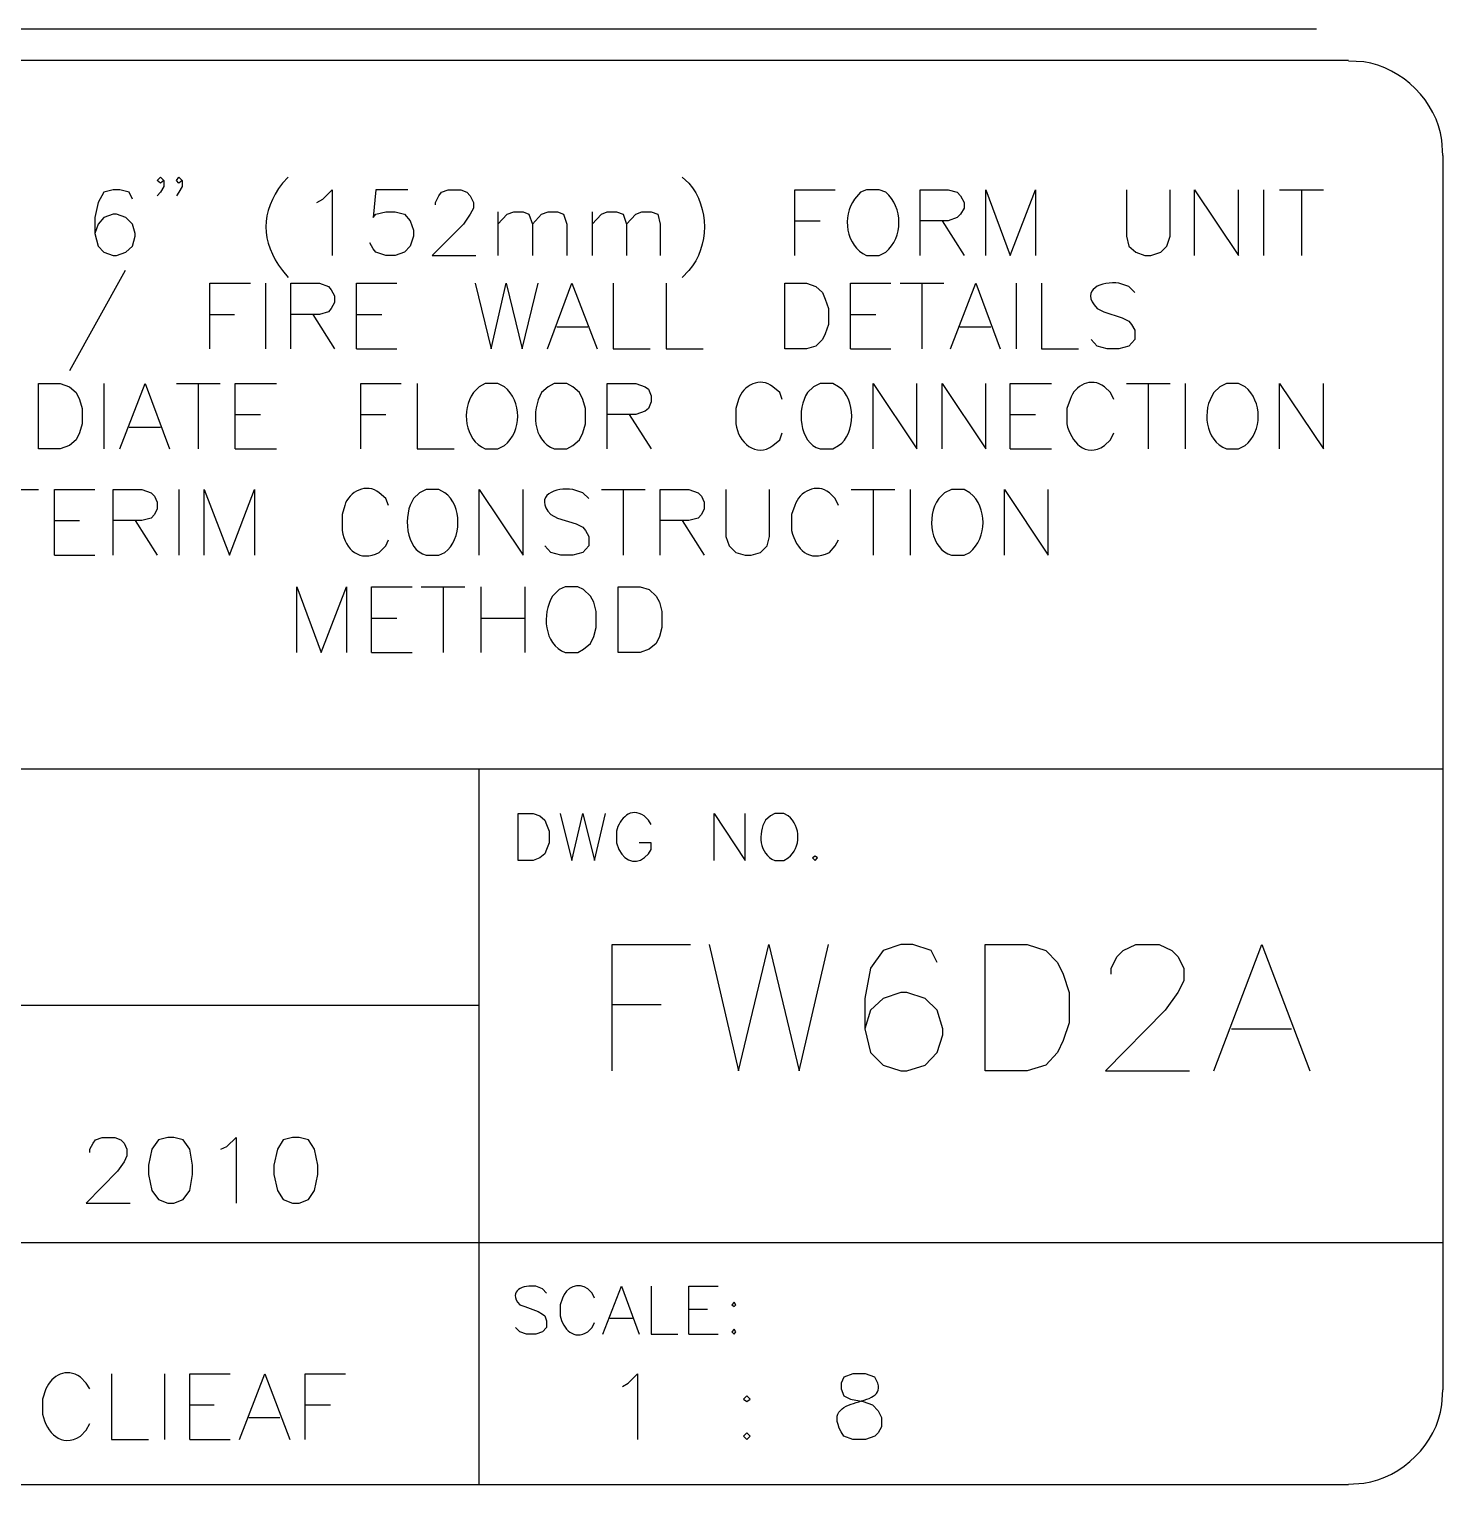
# Model space of a CAD drawing. Header units: millimetres. Extents: x 14 to 201, y 16 to 268.
# Drawn here: x 165.74 to 201.3, y 15.62 to 52.24 of the extents above; entities that cross this region are included whole.
import ezdxf

# ---------------------------------------------------------------- set-up
doc = ezdxf.new("R2010")
doc.units = ezdxf.units.MM
doc.layers.get('0').update_dxf_attribs({"linetype": 'CONTINUOUS'})

msp = doc.modelspace()

# ---------------------------------------------------------------- linework, layer by layer
at = {"color": 0}
for p, q in [((198.121, 52.2386), (17.0174, 52.2386)), ((155.195, 51.4558), (198.924, 51.4558)), ((199.306, 51.4131), (198.924, 51.4354)), ((201.296, 49.0636), (201.273, 49.4453)), ((201.296, 49.0636), (201.296, 18.0123)), ((168.953, 48.4297), (169.037, 48.514)), ((169.037, 48.3665), (168.953, 48.4297)), ((169.037, 48.514), (169.121, 48.4297)), ((169.121, 48.4297), (169.037, 48.3665)), ((169.121, 48.4297), (169.121, 48.2808)), ((169.44, 48.4297), (169.503, 48.514)), ((169.503, 48.3665), (169.44, 48.4297)), ((169.503, 48.514), (169.587, 48.4297)), ((169.587, 48.4297), (169.503, 48.3665)), ((169.587, 48.4297), (169.587, 48.2808)), ((172.255, 48.514), (172.106, 48.3665)), ((182.16, 48.514), (182.33, 48.3665)), ((167.619, 48.1334), (167.47, 47.8786)), ((167.852, 48.1969), (167.619, 48.1334)), ((168.021, 48.1969), (167.852, 48.1969)), ((168.254, 48.1334), (168.021, 48.1969)), ((168.338, 47.964), (168.254, 48.1334)), ((169.037, 48.1334), (168.953, 48.048)), ((169.121, 48.2808), (169.037, 48.1334)), ((169.503, 48.1334), (169.44, 48.048)), ((169.587, 48.2808), (169.503, 48.1334)), ((173.121, 47.964), (173.354, 48.1969)), ((173.354, 48.1969), (173.354, 46.5459)), ((174.456, 48.1969), (174.392, 47.4984)), ((175.26, 48.1969), (174.456, 48.1969)), ((175.959, 47.8786), (176.043, 48.048)), ((176.043, 48.048), (176.106, 48.1334)), ((176.106, 48.1334), (176.276, 48.1969)), ((176.276, 48.1969), (176.593, 48.1969)), ((176.593, 48.1969), (176.742, 48.1334)), ((176.742, 48.1334), (176.826, 48.048)), ((176.826, 48.048), (176.911, 47.8786)), ((184.996, 46.5459), (184.996, 48.1969)), ((184.996, 48.1969), (186.013, 48.1969)), ((186.647, 48.1334), (186.499, 47.964)), ((186.796, 48.1969), (186.647, 48.1334)), ((187.113, 48.1969), (186.796, 48.1969)), ((187.282, 48.1334), (187.113, 48.1969)), ((188.151, 46.5459), (188.151, 48.1969)), ((188.151, 48.1969), (188.849, 48.1969)), ((188.849, 48.1969), (189.082, 48.1334)), ((189.082, 48.1334), (189.166, 48.048)), ((189.166, 48.048), (189.252, 47.8786)), ((189.802, 46.5459), (189.802, 48.1969)), ((189.802, 48.1969), (190.416, 46.5459)), ((190.416, 46.5459), (191.05, 48.1969)), ((191.05, 48.1969), (191.05, 46.5459)), ((193.336, 48.1969), (193.336, 47.0323)), ((194.437, 47.0323), (194.437, 48.1969)), ((195.05, 46.5459), (195.05, 48.1969)), ((195.05, 48.1969), (196.152, 46.5459)), ((196.152, 46.5459), (196.152, 48.1969)), ((196.787, 48.1969), (196.787, 46.5459)), ((197.189, 48.1969), (198.289, 48.1969)), ((197.739, 48.1969), (197.739, 46.5459)), ((167.47, 47.8786), (167.386, 47.4984)), ((172.974, 47.8786), (173.121, 47.964)), ((174.456, 47.5823), (174.709, 47.6458)), ((174.709, 47.6458), (174.942, 47.6458)), ((174.942, 47.6458), (175.175, 47.5823)), ((175.959, 47.8151), (175.959, 47.8786)), ((176.911, 47.7312), (176.826, 47.5823)), ((176.911, 47.8786), (176.911, 47.7312)), ((177.524, 47.6458), (177.524, 46.5459)), ((177.757, 47.5823), (177.927, 47.6458)), ((177.927, 47.6458), (178.16, 47.6458)), ((178.16, 47.6458), (178.308, 47.5823)), ((178.625, 47.5823), (178.795, 47.6458)), ((178.795, 47.6458), (179.028, 47.6458)), ((179.028, 47.6458), (179.175, 47.5823)), ((179.896, 47.6458), (179.896, 46.5459)), ((180.129, 47.5823), (180.276, 47.6458)), ((180.276, 47.6458), (180.509, 47.6458)), ((180.509, 47.6458), (180.679, 47.5823)), ((180.996, 47.5823), (181.144, 47.6458)), ((181.144, 47.6458), (181.378, 47.6458)), ((181.378, 47.6458), (181.547, 47.5823)), ((189.252, 47.7312), (189.166, 47.5823)), ((189.252, 47.8786), (189.252, 47.7312)), ((167.386, 47.4984), (167.386, 47.0958)), ((167.47, 47.3287), (167.386, 47.0958)), ((167.619, 47.4984), (167.47, 47.3287)), ((167.852, 47.5823), (167.619, 47.4984)), ((167.936, 47.5823), (167.852, 47.5823)), ((168.169, 47.4984), (167.936, 47.5823)), ((168.338, 47.3287), (168.169, 47.4984)), ((168.402, 47.0958), (168.338, 47.3287)), ((174.392, 47.4984), (174.456, 47.5823)), ((175.175, 47.5823), (175.324, 47.4126)), ((175.324, 47.4126), (175.408, 47.1798)), ((176.658, 47.3287), (175.873, 46.5459)), ((176.826, 47.5823), (176.658, 47.3287)), ((177.524, 47.3287), (177.757, 47.5823)), ((178.308, 47.5823), (178.393, 47.3287)), ((178.393, 47.3287), (178.625, 47.5823)), ((178.393, 47.3287), (178.393, 46.5459)), ((179.175, 47.5823), (179.261, 47.3287)), ((179.261, 47.3287), (179.261, 46.5459)), ((179.896, 47.3287), (180.129, 47.5823)), ((180.679, 47.5823), (180.763, 47.3287)), ((180.763, 47.3287), (180.996, 47.5823)), ((180.763, 47.3287), (180.763, 46.5459)), ((181.547, 47.5823), (181.61, 47.3287)), ((181.61, 47.3287), (181.61, 46.5459)), ((184.996, 47.4126), (185.631, 47.4126)), ((188.849, 47.4126), (188.151, 47.4126)), ((188.7, 47.4126), (189.252, 46.5459)), ((189.082, 47.4984), (188.849, 47.4126)), ((189.166, 47.5823), (189.082, 47.4984)), ((167.386, 47.0958), (167.47, 46.779)), ((168.338, 46.779), (168.402, 47.0323)), ((168.402, 47.0323), (168.402, 47.0958)), ((175.408, 47.0323), (175.324, 46.779)), ((175.408, 47.1798), (175.408, 47.0323)), ((193.336, 47.0323), (193.399, 46.779)), ((194.353, 46.779), (194.437, 47.0323)), ((167.47, 46.779), (167.619, 46.6302)), ((167.619, 46.6302), (167.852, 46.5459)), ((167.852, 46.5459), (167.936, 46.5459)), ((167.936, 46.5459), (168.169, 46.6302)), ((168.169, 46.6302), (168.338, 46.779)), ((174.392, 46.7155), (174.308, 46.863)), ((174.456, 46.6302), (174.392, 46.7155)), ((174.709, 46.5459), (174.456, 46.6302)), ((174.942, 46.5459), (174.709, 46.5459)), ((175.175, 46.6302), (174.942, 46.5459)), ((175.324, 46.779), (175.175, 46.6302)), ((175.873, 46.5459), (176.975, 46.5459)), ((186.796, 46.5459), (187.113, 46.5459)), ((187.113, 46.5459), (187.282, 46.6302)), ((193.399, 46.779), (193.569, 46.6302)), ((193.569, 46.6302), (193.802, 46.5459)), ((193.802, 46.5459), (193.951, 46.5459)), ((193.951, 46.5459), (194.204, 46.6302)), ((194.204, 46.6302), (194.353, 46.779)), ((168.148, 46.1641), (166.751, 43.6453)), ((172.106, 46.1641), (172.255, 45.9948)), ((182.33, 46.1641), (182.16, 45.9948)), ((170.285, 44.1964), (170.285, 45.8474)), ((170.285, 45.8474), (171.301, 45.8474)), ((171.683, 45.8474), (171.683, 44.1964)), ((172.318, 44.1964), (172.318, 45.8474)), ((172.318, 45.8474), (173.038, 45.8474)), ((173.038, 45.8474), (173.27, 45.762)), ((173.969, 44.1964), (173.969, 45.8474)), ((173.969, 45.8474), (174.985, 45.8474)), ((176.954, 45.8474), (177.355, 44.1964)), ((177.355, 44.1964), (177.737, 45.8474)), ((177.737, 45.8474), (178.139, 44.1964)), ((178.139, 44.1964), (178.542, 45.8474)), ((178.774, 44.1964), (179.388, 45.8474)), ((179.388, 45.8474), (180.023, 44.1964)), ((180.425, 45.8474), (180.425, 44.1964)), ((181.758, 45.8474), (181.758, 44.1964)), ((184.743, 44.1964), (184.743, 45.8474)), ((184.743, 45.8474), (185.292, 45.8474)), ((185.292, 45.8474), (185.525, 45.762)), ((186.393, 44.1964), (186.393, 45.8474)), ((186.393, 45.8474), (187.409, 45.8474)), ((187.642, 45.8474), (188.743, 45.8474)), ((188.193, 45.8474), (188.193, 44.1964)), ((188.913, 44.1964), (189.548, 45.8474)), ((189.548, 45.8474), (190.161, 44.1964)), ((190.563, 45.8474), (190.563, 44.1964)), ((191.198, 45.8474), (191.198, 44.1964)), ((193.399, 45.762), (193.146, 45.8474)), ((173.27, 45.762), (173.334, 45.6777)), ((173.334, 45.6777), (173.418, 45.5291)), ((173.418, 45.5291), (173.418, 45.3595)), ((185.525, 45.762), (185.695, 45.6145)), ((185.695, 45.6145), (185.758, 45.4448)), ((185.758, 45.4448), (185.844, 45.212)), ((193.548, 45.6145), (193.399, 45.762)), ((170.285, 45.0631), (170.9, 45.0631)), ((173.038, 45.0631), (172.318, 45.0631)), ((172.868, 45.0631), (173.418, 44.1964)), ((173.27, 45.1266), (173.038, 45.0631)), ((173.334, 45.212), (173.27, 45.1266)), ((173.418, 45.3595), (173.334, 45.212)), ((173.969, 45.0631), (174.604, 45.0631)), ((185.844, 45.212), (185.844, 44.8098)), ((186.393, 45.0631), (187.029, 45.0631)), ((192.596, 45.212), (192.764, 45.128)), ((192.764, 45.128), (193.23, 44.9792)), ((179.007, 44.7463), (179.79, 44.7463)), ((185.844, 44.8098), (185.758, 44.5766)), ((189.145, 44.7463), (189.928, 44.7463)), ((193.23, 44.9792), (193.399, 44.8952)), ((193.399, 44.8952), (193.463, 44.8098)), ((193.463, 44.8098), (193.548, 44.6624)), ((185.695, 44.4292), (185.525, 44.2599)), ((185.758, 44.5766), (185.695, 44.4292)), ((192.596, 44.2599), (192.447, 44.4292)), ((193.548, 44.4292), (193.399, 44.2599)), ((193.548, 44.6624), (193.548, 44.4292)), ((173.969, 44.1964), (174.985, 44.1964)), ((180.425, 44.1964), (181.355, 44.1964)), ((181.758, 44.1964), (182.689, 44.1964)), ((185.292, 44.1964), (184.743, 44.1964)), ((185.525, 44.2599), (185.292, 44.1964)), ((186.393, 44.1964), (187.409, 44.1964)), ((191.198, 44.1964), (192.13, 44.1964)), ((192.849, 44.1964), (192.596, 44.2599)), ((193.146, 44.1964), (192.849, 44.1964)), ((193.399, 44.2599), (193.146, 44.1964)), ((165.968, 41.6775), (165.968, 43.3282)), ((165.968, 43.3282), (166.518, 43.3282)), ((166.518, 43.3282), (166.751, 43.2428)), ((166.751, 43.2428), (166.92, 43.0953)), ((167.619, 43.3282), (167.619, 41.6775)), ((168.021, 41.6775), (168.655, 43.3282)), ((168.655, 43.3282), (169.27, 41.6775)), ((169.44, 43.3282), (170.541, 43.3282)), ((169.989, 43.3282), (169.989, 41.6775)), ((170.921, 41.6775), (170.921, 43.3282)), ((170.921, 43.3282), (171.958, 43.3282)), ((174.075, 41.6775), (174.075, 43.3282)), ((174.075, 43.3282), (175.091, 43.3282)), ((175.493, 43.3282), (175.493, 41.6775)), ((177.058, 43.2428), (176.911, 43.0953)), ((177.207, 43.3282), (177.058, 43.2428)), ((177.524, 43.3282), (177.207, 43.3282)), ((177.694, 43.2428), (177.524, 43.3282)), ((178.795, 43.2428), (178.625, 43.0953)), ((178.942, 43.3282), (178.795, 43.2428)), ((179.261, 43.3282), (178.942, 43.3282)), ((179.408, 43.2428), (179.261, 43.3282)), ((179.578, 43.0953), (179.408, 43.2428)), ((180.276, 41.6775), (180.276, 43.3282)), ((180.276, 43.3282), (180.996, 43.3282)), ((180.996, 43.3282), (181.229, 43.2428)), ((181.229, 43.2428), (181.314, 43.1793)), ((184.616, 43.0953), (184.446, 43.2428)), ((185.462, 43.2428), (185.315, 43.0953)), ((185.631, 43.3282), (185.462, 43.2428)), ((185.95, 43.3282), (185.631, 43.3282)), ((186.097, 43.2428), (185.95, 43.3282)), ((186.965, 41.6775), (186.965, 43.3282)), ((186.965, 43.3282), (188.067, 41.6775)), ((188.067, 41.6775), (188.067, 43.3282)), ((188.7, 41.6775), (188.7, 43.3282)), ((188.7, 43.3282), (189.802, 41.6775)), ((189.802, 41.6775), (189.802, 43.3282)), ((190.416, 41.6775), (190.416, 43.3282)), ((190.416, 43.3282), (191.452, 43.3282)), ((192.933, 43.0953), (192.786, 43.2428)), ((193.336, 43.3282), (194.437, 43.3282)), ((193.887, 43.3282), (193.887, 41.6775)), ((194.817, 43.3282), (194.817, 41.6775)), ((195.685, 43.2428), (195.538, 43.0953)), ((195.855, 43.3282), (195.685, 43.2428)), ((196.152, 43.3282), (195.855, 43.3282)), ((196.321, 43.2428), (196.152, 43.3282)), ((197.189, 41.6775), (197.189, 43.3282)), ((197.189, 43.3282), (198.289, 41.6775)), ((198.289, 41.6775), (198.289, 43.3282)), ((166.92, 43.0953), (167.004, 42.926)), ((167.004, 42.926), (167.068, 42.6932)), ((179.663, 42.926), (179.578, 43.0953)), ((179.727, 42.6932), (179.663, 42.926)), ((181.314, 43.1793), (181.378, 43.0114)), ((181.378, 42.8625), (181.314, 42.6932)), ((181.378, 43.0114), (181.378, 42.8625)), ((183.578, 42.926), (183.515, 42.6932)), ((184.679, 42.926), (184.616, 43.0953)), ((191.918, 42.926), (191.834, 42.6932)), ((193.019, 42.926), (192.933, 43.0953)), ((167.068, 42.6932), (167.068, 42.3125)), ((170.921, 42.5457), (171.556, 42.5457)), ((174.075, 42.5457), (174.709, 42.5457)), ((179.727, 42.3125), (179.727, 42.6932)), ((180.996, 42.5457), (180.276, 42.5457)), ((180.826, 42.5457), (181.378, 41.6775)), ((181.229, 42.6297), (180.996, 42.5457)), ((181.314, 42.6932), (181.229, 42.6297)), ((183.515, 42.6932), (183.515, 42.3125)), ((190.416, 42.5457), (191.05, 42.5457)), ((191.834, 42.6932), (191.834, 42.3125)), ((167.068, 42.3125), (167.004, 42.0797)), ((168.254, 42.2271), (169.037, 42.2271)), ((179.663, 42.0797), (179.727, 42.3125)), ((166.751, 41.7615), (166.518, 41.6775)), ((166.92, 41.9104), (166.751, 41.7615)), ((167.004, 42.0797), (166.92, 41.9104)), ((177.524, 41.6775), (177.694, 41.7615)), ((179.261, 41.6775), (179.408, 41.7615)), ((179.408, 41.7615), (179.578, 41.9104)), ((179.578, 41.9104), (179.663, 42.0797)), ((184.446, 41.7615), (184.616, 41.9104)), ((184.616, 41.9104), (184.679, 42.0797)), ((185.95, 41.6775), (186.097, 41.7615)), ((192.786, 41.7615), (192.933, 41.9104)), ((192.933, 41.9104), (193.019, 42.0797)), ((196.152, 41.6775), (196.321, 41.7615)), ((166.518, 41.6775), (165.968, 41.6775)), ((170.921, 41.6775), (171.958, 41.6775)), ((175.493, 41.6775), (176.425, 41.6775)), ((177.207, 41.6775), (177.524, 41.6775)), ((178.942, 41.6775), (179.261, 41.6775)), ((185.631, 41.6775), (185.95, 41.6775)), ((190.416, 41.6775), (191.452, 41.6775)), ((195.855, 41.6775), (196.152, 41.6775)), ((164.867, 40.6619), (165.968, 40.6619)), ((166.371, 39.0095), (166.371, 40.6619)), ((166.371, 40.6619), (167.386, 40.6619)), ((167.852, 39.0095), (167.852, 40.6619)), ((167.852, 40.6619), (168.571, 40.6619)), ((168.571, 40.6619), (168.804, 40.5765)), ((169.503, 40.6619), (169.503, 39.0095)), ((170.138, 39.0095), (170.138, 40.6619)), ((170.138, 40.6619), (170.772, 39.0095)), ((170.772, 39.0095), (171.407, 40.6619)), ((171.407, 40.6619), (171.407, 39.0095)), ((175.726, 40.6619), (175.557, 40.5765)), ((176.043, 40.6619), (175.726, 40.6619)), ((176.192, 40.5765), (176.043, 40.6619)), ((177.058, 39.0095), (177.058, 40.6619)), ((177.058, 40.6619), (178.16, 39.0095)), ((178.16, 39.0095), (178.16, 40.6619)), ((179.663, 40.5765), (179.408, 40.6619)), ((180.129, 40.6619), (181.229, 40.6619)), ((180.679, 40.6619), (180.679, 39.0095)), ((181.61, 39.0095), (181.61, 40.6619)), ((181.61, 40.6619), (182.33, 40.6619)), ((182.33, 40.6619), (182.563, 40.5765)), ((183.261, 40.6619), (183.261, 39.4751)), ((184.362, 39.4751), (184.362, 40.6619)), ((186.416, 40.6619), (187.515, 40.6619)), ((186.965, 40.6619), (186.965, 39.0095)), ((187.897, 40.6619), (187.897, 39.0095)), ((188.933, 40.6619), (188.764, 40.5765)), ((189.252, 40.6619), (188.933, 40.6619)), ((189.399, 40.5765), (189.252, 40.6619)), ((190.267, 39.0095), (190.267, 40.6619)), ((190.267, 40.6619), (191.368, 39.0095)), ((191.368, 39.0095), (191.368, 40.6619)), ((168.804, 40.5765), (168.888, 40.4922)), ((168.888, 40.4922), (168.953, 40.3433)), ((168.953, 40.3433), (168.953, 40.174)), ((174.709, 40.429), (174.541, 40.5765)), ((174.774, 40.2594), (174.709, 40.429)), ((175.557, 40.5765), (175.408, 40.429)), ((179.81, 40.429), (179.663, 40.5765)), ((182.563, 40.5765), (182.646, 40.4922)), ((182.646, 40.4922), (182.711, 40.3433)), ((182.711, 40.3433), (182.711, 40.174)), ((186.013, 40.429), (185.864, 40.5765)), ((186.097, 40.2594), (186.013, 40.429)), ((188.764, 40.5765), (188.616, 40.429)), ((168.804, 39.9411), (168.571, 39.8776)), ((168.888, 40.0265), (168.804, 39.9411)), ((168.953, 40.174), (168.888, 40.0265)), ((173.673, 40.2594), (173.609, 40.0265)), ((173.609, 40.0265), (173.609, 39.624)), ((178.858, 40.0265), (179.028, 39.9411)), ((179.028, 39.9411), (179.494, 39.7937)), ((182.563, 39.9411), (182.33, 39.8776)), ((182.646, 40.0265), (182.563, 39.9411)), ((182.711, 40.174), (182.646, 40.0265)), ((184.996, 40.2594), (184.912, 40.0265)), ((184.912, 40.0265), (184.912, 39.624)), ((166.371, 39.8776), (167.004, 39.8776)), ((168.571, 39.8776), (167.852, 39.8776)), ((168.402, 39.8776), (168.953, 39.0095)), ((179.494, 39.7937), (179.663, 39.7083)), ((179.663, 39.7083), (179.727, 39.624)), ((179.727, 39.624), (179.81, 39.4751)), ((182.33, 39.8776), (181.61, 39.8776)), ((182.16, 39.8776), (182.711, 39.0095)), ((174.541, 39.0744), (174.709, 39.2423)), ((174.709, 39.2423), (174.774, 39.3912)), ((178.858, 39.0744), (178.709, 39.2423)), ((179.81, 39.2423), (179.663, 39.0744)), ((179.81, 39.4751), (179.81, 39.2423)), ((183.261, 39.4751), (183.345, 39.2423)), ((183.345, 39.2423), (183.515, 39.0744)), ((184.129, 39.0744), (184.299, 39.2423)), ((184.299, 39.2423), (184.362, 39.4751)), ((185.864, 39.0744), (186.013, 39.2423)), ((186.013, 39.2423), (186.097, 39.3912)), ((166.371, 39.0095), (167.386, 39.0095)), ((175.726, 39.0095), (176.043, 39.0095)), ((176.043, 39.0095), (176.192, 39.0744)), ((179.112, 39.0095), (178.858, 39.0744)), ((179.408, 39.0095), (179.112, 39.0095)), ((179.663, 39.0744), (179.408, 39.0095)), ((183.515, 39.0744), (183.747, 39.0095)), ((183.747, 39.0095), (183.896, 39.0095)), ((183.896, 39.0095), (184.129, 39.0744)), ((188.933, 39.0095), (189.252, 39.0095)), ((189.252, 39.0095), (189.399, 39.0744)), ((172.466, 36.5552), (172.466, 38.2062)), ((172.466, 38.2062), (173.08, 36.5552)), ((173.08, 36.5552), (173.716, 38.2062)), ((173.716, 38.2062), (173.716, 36.5552)), ((174.349, 36.5552), (174.349, 38.2062)), ((174.349, 38.2062), (175.367, 38.2062)), ((175.599, 38.2062), (176.699, 38.2062)), ((176.149, 38.2062), (176.149, 36.5552)), ((177.101, 38.2062), (177.101, 36.5552)), ((178.203, 38.2062), (178.203, 36.5552)), ((179.071, 38.1427), (178.901, 37.9734)), ((179.218, 38.2062), (179.071, 38.1427)), ((179.536, 38.2062), (179.218, 38.2062)), ((179.684, 38.1427), (179.536, 38.2062)), ((179.853, 37.9734), (179.684, 38.1427)), ((180.552, 36.5552), (180.552, 38.2062)), ((180.552, 38.2062), (181.102, 38.2062)), ((181.102, 38.2062), (181.335, 38.1427)), ((181.335, 38.1427), (181.504, 37.9734)), ((179.937, 37.8245), (179.853, 37.9734)), ((180.001, 37.5916), (179.937, 37.8245)), ((181.504, 37.9734), (181.588, 37.8245)), ((181.588, 37.8245), (181.653, 37.5916)), ((174.349, 37.422), (174.985, 37.422)), ((177.101, 37.422), (178.203, 37.422)), ((180.001, 37.1905), (180.001, 37.5916)), ((181.653, 37.5916), (181.653, 37.1905)), ((179.937, 36.9577), (180.001, 37.1905)), ((181.653, 37.1905), (181.588, 36.9577)), ((179.536, 36.5552), (179.684, 36.6391)), ((179.684, 36.6391), (179.853, 36.788)), ((179.853, 36.788), (179.937, 36.9577)), ((181.335, 36.6391), (181.102, 36.5552)), ((181.504, 36.788), (181.335, 36.6391)), ((181.588, 36.9577), (181.504, 36.788)), ((174.349, 36.5552), (175.367, 36.5552)), ((179.218, 36.5552), (179.536, 36.5552)), ((181.102, 36.5552), (180.552, 36.5552)), ((152.823, 33.6338), (201.296, 33.6338)), ((177.058, 21.7165), (177.058, 33.6338)), ((178.033, 31.3269), (178.033, 32.5121)), ((178.033, 32.5121), (178.413, 32.5121)), ((178.413, 32.5121), (178.583, 32.4487)), ((178.583, 32.4487), (178.709, 32.3426)), ((178.709, 32.3426), (178.752, 32.2364)), ((178.752, 32.2364), (178.816, 32.0669)), ((179.091, 32.5121), (179.388, 31.3269)), ((179.388, 31.3269), (179.663, 32.5121)), ((179.663, 32.5121), (179.959, 31.3269)), ((179.959, 31.3269), (180.233, 32.5121)), ((181.314, 32.3426), (181.208, 32.4487)), ((181.378, 32.2364), (181.314, 32.3426)), ((182.965, 31.3269), (182.965, 32.5121)), ((182.965, 32.5121), (183.747, 31.3269)), ((183.747, 31.3269), (183.747, 32.5121)), ((184.383, 32.4487), (184.256, 32.3426)), ((184.489, 32.5121), (184.383, 32.4487)), ((184.722, 32.5121), (184.489, 32.5121)), ((184.828, 32.4487), (184.722, 32.5121)), ((178.816, 32.0669), (178.816, 31.7707)), ((180.509, 32.0669), (180.509, 31.7707)), ((178.709, 31.4965), (178.583, 31.3903)), ((178.752, 31.6012), (178.709, 31.4965)), ((178.816, 31.7707), (178.752, 31.6012)), ((180.509, 31.7707), (180.572, 31.6012)), ((181.378, 31.7707), (181.081, 31.7707)), ((181.314, 31.4965), (181.378, 31.6012)), ((181.378, 31.6012), (181.378, 31.7707)), ((178.413, 31.3269), (178.033, 31.3269)), ((178.583, 31.3903), (178.413, 31.3269)), ((184.489, 31.3269), (184.722, 31.3269)), ((184.722, 31.3269), (184.828, 31.3903)), ((185.505, 31.4331), (185.441, 31.3903)), ((185.441, 31.3903), (185.505, 31.3269)), ((185.568, 31.3903), (185.505, 31.4331)), ((185.505, 31.3269), (185.568, 31.3903)), ((180.403, 26.0353), (180.403, 29.2103)), ((180.403, 29.2103), (182.372, 29.2103)), ((182.838, 29.2103), (183.578, 26.0353)), ((183.578, 26.0353), (184.34, 29.2103)), ((184.34, 29.2103), (185.102, 26.0353)), ((185.102, 26.0353), (185.844, 29.2103)), ((187.219, 29.0614), (186.902, 28.6177)), ((187.664, 29.2103), (187.219, 29.0614)), ((187.96, 29.2103), (187.664, 29.2103)), ((188.426, 29.0614), (187.96, 29.2103)), ((188.573, 28.7652), (188.426, 29.0614)), ((189.781, 26.0353), (189.781, 29.2103)), ((189.781, 29.2103), (190.839, 29.2103)), ((190.839, 29.2103), (191.305, 29.0614)), ((191.305, 29.0614), (191.601, 28.7652)), ((193.103, 28.914), (193.252, 29.0614)), ((193.252, 29.0614), (193.569, 29.2103)), ((193.569, 29.2103), (194.161, 29.2103)), ((194.161, 29.2103), (194.48, 29.0614)), ((194.48, 29.0614), (194.627, 28.914)), ((195.538, 26.0353), (196.744, 29.2103)), ((196.744, 29.2103), (197.951, 26.0353)), ((186.902, 28.6177), (186.753, 27.8557)), ((191.601, 28.7652), (191.748, 28.4689)), ((192.956, 28.6177), (193.103, 28.914)), ((192.956, 28.4689), (192.956, 28.6177)), ((194.627, 28.914), (194.776, 28.6177)), ((194.776, 28.6177), (194.776, 28.2994)), ((191.748, 28.4689), (191.897, 28.0031)), ((194.776, 28.2994), (194.627, 28.0031)), ((186.753, 27.8557), (186.753, 27.0936)), ((187.219, 27.8557), (186.902, 27.5594)), ((187.664, 28.0031), (187.219, 27.8557)), ((187.811, 28.0031), (187.664, 28.0031)), ((188.277, 27.8557), (187.811, 28.0031)), ((188.573, 27.5594), (188.277, 27.8557)), ((191.897, 28.0031), (191.897, 27.2411)), ((194.627, 28.0031), (194.31, 27.5594)), ((152.823, 27.6862), (177.058, 27.6862)), ((180.403, 27.7068), (181.631, 27.7068)), ((186.902, 27.5594), (186.753, 27.0936)), ((188.722, 27.0936), (188.573, 27.5594)), ((194.31, 27.5594), (192.807, 26.0353)), ((191.897, 27.2411), (191.748, 26.7973)), ((186.753, 27.0936), (186.902, 26.5011)), ((188.573, 26.5011), (188.722, 26.9448)), ((188.722, 26.9448), (188.722, 27.0936)), ((191.748, 26.7973), (191.601, 26.5011)), ((195.982, 27.0936), (197.485, 27.0936)), ((186.902, 26.5011), (187.219, 26.1827)), ((188.277, 26.1827), (188.573, 26.5011)), ((191.601, 26.5011), (191.305, 26.1827)), ((187.219, 26.1827), (187.664, 26.0353)), ((187.664, 26.0353), (187.811, 26.0353)), ((187.811, 26.0353), (188.277, 26.1827)), ((190.839, 26.0353), (189.781, 26.0353)), ((191.305, 26.1827), (190.839, 26.0353)), ((192.807, 26.0353), (194.923, 26.0353)), ((167.259, 24.0661), (167.343, 24.2149)), ((167.343, 24.2149), (167.407, 24.2989)), ((167.407, 24.2989), (167.576, 24.3623)), ((167.576, 24.3623), (167.895, 24.3623)), ((167.895, 24.3623), (168.042, 24.2989)), ((168.042, 24.2989), (168.128, 24.2149)), ((168.128, 24.2149), (168.191, 24.0661)), ((168.994, 24.2989), (168.825, 24.0661)), ((169.227, 24.3623), (168.994, 24.2989)), ((169.376, 24.3623), (169.227, 24.3623)), ((169.609, 24.2989), (169.376, 24.3623)), ((169.779, 24.0661), (169.609, 24.2989)), ((170.708, 24.1294), (170.942, 24.3623)), ((170.942, 24.3623), (170.942, 22.7114)), ((172.128, 24.2989), (171.979, 24.0661)), ((172.361, 24.3623), (172.128, 24.2989)), ((172.529, 24.3623), (172.361, 24.3623)), ((172.762, 24.2989), (172.529, 24.3623)), ((172.911, 24.0661), (172.762, 24.2989)), ((167.259, 23.982), (167.259, 24.0661)), ((168.191, 23.8966), (168.128, 23.7491)), ((168.191, 24.0661), (168.191, 23.8966)), ((168.825, 24.0661), (168.741, 23.6637)), ((169.842, 23.6637), (169.779, 24.0661)), ((170.561, 24.0661), (170.708, 24.1294)), ((171.979, 24.0661), (171.895, 23.6637)), ((172.995, 23.6637), (172.911, 24.0661)), ((167.958, 23.5162), (167.174, 22.7114)), ((168.128, 23.7491), (167.958, 23.5162)), ((168.741, 23.6637), (168.741, 23.4322)), ((169.842, 23.4322), (169.842, 23.6637)), ((171.895, 23.6637), (171.895, 23.4322)), ((172.995, 23.4322), (172.995, 23.6637)), ((168.741, 23.4322), (168.825, 23.0298)), ((169.779, 23.0298), (169.842, 23.4322)), ((171.895, 23.4322), (171.979, 23.0298)), ((172.911, 23.0298), (172.995, 23.4322)), ((167.174, 22.7114), (168.275, 22.7114)), ((168.825, 23.0298), (168.994, 22.7969)), ((168.994, 22.7969), (169.227, 22.7114)), ((169.227, 22.7114), (169.376, 22.7114)), ((169.376, 22.7114), (169.609, 22.7969)), ((169.609, 22.7969), (169.779, 23.0298)), ((171.979, 23.0298), (172.128, 22.7969)), ((172.128, 22.7969), (172.361, 22.7114)), ((172.361, 22.7114), (172.529, 22.7114)), ((172.529, 22.7114), (172.762, 22.7969)), ((172.762, 22.7969), (172.911, 23.0298)), ((152.823, 21.7165), (201.296, 21.7165)), ((177.058, 15.6215), (177.058, 21.7165)), ((178.646, 20.5534), (178.478, 20.6168)), ((178.752, 20.4473), (178.646, 20.5534)), ((179.896, 20.4473), (179.79, 20.5534)), ((180.17, 19.4097), (180.636, 20.6168)), ((180.636, 20.6168), (181.081, 19.4097)), ((181.378, 20.6168), (181.378, 19.4097)), ((182.33, 19.4097), (182.33, 20.6168)), ((182.33, 20.6168), (183.071, 20.6168)), ((178.076, 20.1511), (178.203, 20.1083)), ((179.155, 20.3206), (179.091, 20.1511)), ((179.091, 20.1511), (179.091, 19.8754)), ((179.959, 20.3206), (179.896, 20.4473)), ((183.472, 20.2144), (183.408, 20.1511)), ((183.408, 20.1511), (183.472, 20.1083)), ((183.515, 20.1511), (183.472, 20.2144)), ((183.472, 20.1083), (183.515, 20.1511)), ((178.203, 20.1083), (178.542, 19.9815)), ((178.542, 19.9815), (178.646, 19.9182)), ((178.646, 19.9182), (178.709, 19.8754)), ((178.709, 19.8754), (178.752, 19.7487)), ((180.34, 19.8121), (180.912, 19.8121)), ((182.33, 20.0449), (182.795, 20.0449)), ((178.076, 19.4731), (177.969, 19.5792)), ((178.245, 19.4097), (178.076, 19.4731)), ((178.478, 19.4097), (178.245, 19.4097)), ((178.646, 19.4731), (178.478, 19.4097)), ((178.752, 19.5792), (178.646, 19.4731)), ((178.752, 19.7487), (178.752, 19.5792)), ((179.79, 19.4731), (179.896, 19.5792)), ((179.896, 19.5792), (179.959, 19.706)), ((181.378, 19.4097), (182.054, 19.4097)), ((182.33, 19.4097), (183.071, 19.4097)), ((183.472, 19.5364), (183.408, 19.4731)), ((183.408, 19.4731), (183.472, 19.4097)), ((183.515, 19.4731), (183.472, 19.5364)), ((183.472, 19.4097), (183.515, 19.4731)), ((167.174, 18.1818), (167.027, 18.3307)), ((167.809, 18.4147), (167.809, 16.7638)), ((169.143, 18.4147), (169.143, 16.7638)), ((169.779, 16.7638), (169.779, 18.4147)), ((169.779, 18.4147), (170.794, 18.4147)), ((171.027, 16.7638), (171.662, 18.4147)), ((171.662, 18.4147), (172.296, 16.7638)), ((172.678, 16.7638), (172.678, 18.4147)), ((172.678, 18.4147), (173.693, 18.4147)), ((180.806, 18.1818), (181.038, 18.4147)), ((181.038, 18.4147), (181.038, 16.7638)), ((186.224, 18.3307), (186.16, 18.1818)), ((186.457, 18.4147), (186.224, 18.3307)), ((186.775, 18.4147), (186.457, 18.4147)), ((187.008, 18.3307), (186.775, 18.4147)), ((166.158, 18.0344), (166.074, 17.7794)), ((167.259, 18.0344), (167.174, 18.1818)), ((180.658, 18.0978), (180.806, 18.1818)), ((186.16, 18.1818), (186.16, 18.0344)), ((186.16, 18.0344), (186.224, 17.8649)), ((201.273, 17.632), (201.296, 18.0123)), ((166.074, 17.7794), (166.074, 17.3991)), ((169.779, 17.632), (170.392, 17.632)), ((172.678, 17.632), (173.313, 17.632)), ((183.79, 17.8649), (183.705, 17.7794)), ((183.705, 17.7794), (183.79, 17.7161)), ((183.874, 17.7794), (183.79, 17.8649)), ((183.79, 17.7161), (183.874, 17.7794)), ((186.224, 17.8649), (186.393, 17.7794)), ((186.393, 17.7794), (186.712, 17.7161)), ((186.712, 17.7161), (186.945, 17.632)), ((186.945, 17.632), (187.092, 17.4832)), ((171.26, 17.3137), (172.043, 17.3137)), ((187.092, 17.4832), (187.178, 17.3137)), ((187.178, 17.3137), (187.178, 17.0822)), ((167.027, 16.8493), (167.174, 16.9967)), ((167.174, 16.9967), (167.259, 17.1662)), ((183.79, 16.9333), (183.705, 16.8493)), ((183.705, 16.8493), (183.79, 16.7638)), ((183.874, 16.8493), (183.79, 16.9333)), ((183.79, 16.7638), (183.874, 16.8493)), ((186.457, 16.7638), (186.224, 16.8493)), ((187.008, 16.8493), (186.775, 16.7638)), ((187.092, 16.9333), (187.008, 16.8493)), ((187.178, 17.0822), (187.092, 16.9333)), ((167.809, 16.7638), (168.741, 16.7638)), ((169.779, 16.7638), (170.794, 16.7638)), ((186.775, 16.7638), (186.457, 16.7638)), ((198.924, 15.6215), (155.195, 15.6215)), ((198.924, 15.6421), (199.306, 15.6628))]:
    msp.add_line(p, q, dxfattribs=at)
for points in [[(201.273, 49.4453), (201.136, 50.4155), (200.276, 51.2755), (199.306, 51.4131)], [(172.106, 48.3665), (171.555, 47.6306), (171.555, 46.8986), (172.106, 46.1641)], [(182.33, 48.3665), (182.853, 47.7354), (182.853, 46.7953), (182.33, 46.1641)], [(187.282, 46.6302), (187.731, 46.9995), (187.719, 47.7559), (187.282, 48.1334)], [(186.499, 47.964), (186.173, 47.5326), (186.282, 46.779), (186.796, 46.5459)], [(193.146, 45.8474), (192.728, 45.9024), (192.148, 45.7027), (192.596, 45.212)], [(177.694, 41.7615), (178.136, 42.1266), (178.136, 42.8791), (177.694, 43.2428)], [(184.446, 43.2428), (184.136, 43.5007), (183.686, 43.276), (183.578, 42.926)], [(186.097, 41.7615), (186.535, 42.0564), (186.535, 42.9493), (186.097, 43.2428)], [(192.786, 43.2428), (192.439, 43.4922), (192.048, 43.2897), (191.918, 42.926)], [(196.321, 41.7615), (196.763, 42.1266), (196.763, 42.8791), (196.321, 43.2428)], [(176.911, 43.0953), (176.6, 42.6529), (176.684, 41.9146), (177.207, 41.6775)], [(178.625, 43.0953), (178.368, 42.6378), (178.398, 41.9019), (178.942, 41.6775)], [(185.315, 43.0953), (185.043, 42.6932), (185.091, 41.8412), (185.631, 41.6775)], [(195.538, 43.0953), (195.225, 42.6558), (195.309, 41.8842), (195.855, 41.6775)], [(183.515, 42.3125), (183.559, 41.8426), (184.025, 41.4486), (184.446, 41.7615)], [(191.834, 42.3125), (191.941, 41.8564), (192.296, 41.4457), (192.786, 41.7615)], [(174.541, 40.5765), (174.231, 40.8326), (173.779, 40.6079), (173.673, 40.2594)], [(179.408, 40.6619), (178.991, 40.7169), (178.41, 40.5172), (178.858, 40.0265)], [(185.864, 40.5765), (185.554, 40.8326), (185.104, 40.6079), (184.996, 40.2594)], [(175.408, 40.429), (175.136, 40.0526), (175.187, 39.1252), (175.726, 39.0095)], [(176.192, 39.0744), (176.629, 39.3926), (176.634, 40.2717), (176.192, 40.5765)], [(188.616, 40.429), (188.277, 39.9687), (188.432, 39.1389), (188.933, 39.0095)], [(189.399, 39.0744), (189.836, 39.4504), (189.848, 40.2071), (189.399, 40.5765)], [(173.609, 39.624), (173.688, 39.135), (174.049, 38.8264), (174.541, 39.0744)], [(184.912, 39.624), (185.041, 39.1474), (185.339, 38.8221), (185.864, 39.0744)], [(178.901, 37.9734), (178.63, 37.5239), (178.682, 36.7743), (179.218, 36.5552)], [(181.208, 32.4487), (180.866, 32.6829), (180.588, 32.3825), (180.509, 32.0669)], [(184.256, 32.3426), (184.063, 32.0091), (184.095, 31.4909), (184.489, 31.3269)], [(184.828, 31.3903), (185.157, 31.6549), (185.157, 32.1841), (184.828, 32.4487)], [(180.572, 31.6012), (180.734, 31.2718), (181.069, 31.1933), (181.314, 31.4965)], [(178.478, 20.6168), (178.179, 20.6595), (177.753, 20.5148), (178.076, 20.1511)], [(179.79, 20.5534), (179.547, 20.7312), (179.241, 20.5851), (179.155, 20.3206)], [(179.091, 19.8754), (179.171, 19.5406), (179.434, 19.2471), (179.79, 19.4731)], [(167.027, 18.3307), (166.671, 18.5773), (166.317, 18.3817), (166.158, 18.0344)], [(186.224, 16.8493), (185.469, 18.0275), (187.563, 17.4267), (187.008, 18.3307)], [(199.306, 15.6628), (200.276, 15.802), (201.136, 16.6619), (201.273, 17.632)], [(166.074, 17.3991), (166.182, 16.9444), (166.536, 16.5323), (167.027, 16.8493)]]:
    msp.add_open_spline(points, degree=3, dxfattribs=at)

doc.saveas('drawing.dxf')
